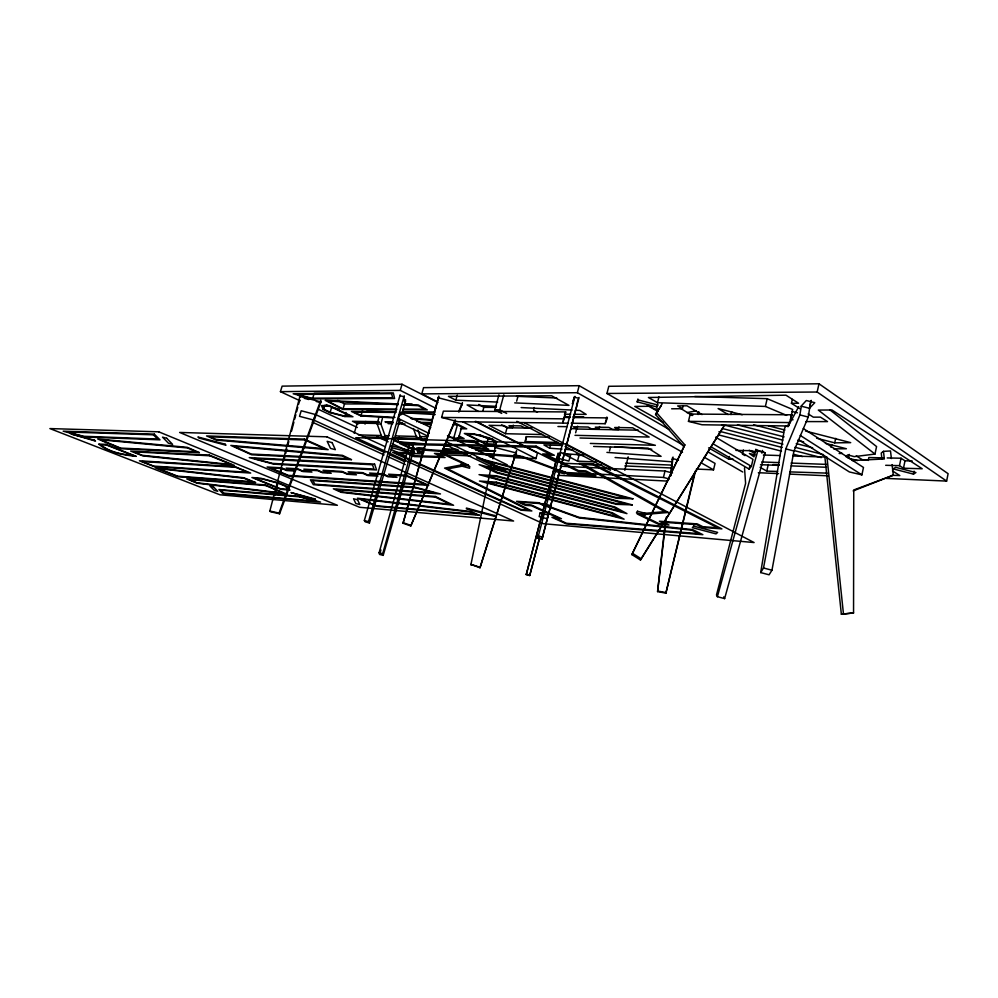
<?xml version="1.0" encoding="UTF-8"?>
<svg xmlns="http://www.w3.org/2000/svg" width="998" height="998" viewBox="0 0 998 998"><rect width="100%" height="100%" fill="white"/><g stroke="black" fill="none" stroke-linecap="round" stroke-linejoin="round"><path stroke-width="1.5" d="M824.747 455.762L841.351 614.219L853.552 612.934L853.752 489.981L893.31 475.185L892.087 464.594M480.013 567.226L470.819 564.369L480.001 567.775L516.59 450.672M495.02 448.227L495.07 447.453L516.378 453.03L516.278 453.803M495.831 444.834L496.118 441.266L489.556 437.96L473.726 433.818L464.344 433.469L486.587 444.522L495.831 444.834L496.605 442.002M695.643 470.52L665.891 593.136L657.582 591.602L665.454 520.894M670.419 476.308L672.477 457.857M657.582 591.602L666.327 517.151M670.955 475.535L673.014 457.034M557.807 442.488L525.285 441.553L526.046 436.65L549.162 437.236M785.838 425.971L784.565 428.342L760.688 572.578L769.084 574.798L771.965 570.22L793.946 450.996L808.255 417.064L810.763 400.996M760.688 572.578L763.507 567.987L785.8 448.888L799.909 414.919L801.307 406.174M788.345 424.088L787.909 426.77L798.712 406.648M885.937 478.391L946.628 481.086L948.1 473.688L818.984 383.781L608.792 386.288L606.946 393.474L668.81 429.252M913.482 474.125L915.902 472.553L895.605 467.314L893.31 468.91L913.482 474.125L914.093 471.181M829.687 409.691L876.568 446.568L874.984 454.065L818.31 410.078L831.958 409.978L922.202 468.761L903.477 468.224L899.485 465.654L901.019 458.232L887.222 457.932M903.477 468.224L904.999 460.814L901.019 458.232M470.844 564.918L491.715 464.095M492.937 458.855L495.519 445.869M798.512 439.669L849.348 471.942L861.91 474.873L863.482 467.463L803.29 428.504M868.223 460.452L868.834 457.533L884.153 457.87M849.261 454.402L848.624 457.321L845.73 456.535L847.764 454.876L854.238 456.635L874.984 454.065M816.626 438.209L834.727 442.863L835.7 438.371M831.047 447.416L831.696 444.472M809.44 408.294L814.792 402.681L806.322 400.51L801.12 406.161L809.44 408.294L811.224 400.36M946.628 481.086L817.15 392.027L818.984 383.781M800.446 409.018L791.439 403.317L792.337 399.35M788.482 425.996L791.925 414.794L690.217 414.058L688.458 421.343L702.006 424.761L788.482 425.996L789.356 422.142M790.915 417.176L792.649 409.479L767.175 398.676L694.745 396.493M777.592 471.468L766.751 471.118L768.273 464.444M761.873 453.192L762.509 450.422M710.776 446.705L749.124 469.097L749.76 466.328M749.124 469.097L751.382 466.34L752.991 459.354L715.628 437.161M791.439 403.317L798.575 403.242L785.975 395.183L648.426 397.491L657.507 402.705L765.391 406.436L767.175 398.676M735.863 450.397L752.018 450.722L755.199 452.007L755.835 449.237M743.385 450.023L742.437 454.127L745.032 455.599M733.293 459.292L728.702 459.18L729.326 456.51M696.417 469.072L713.533 469.821L715.055 463.421L704.289 457.259M730.998 414.582L731.696 411.613M665.891 593.136L694.683 472.815M698.113 414.532L698.8 411.65M560.09 472.204L663.433 477.431L664.992 471.044L672.515 473.002M671.642 408.806L682.42 408.693L683.131 405.774M657.507 402.705L658.942 396.88M637.922 399L637.198 401.882L656.934 406.972L657.645 404.09M624.823 470.308L628.179 456.872M609.529 450.946L610.514 447.092M599.586 426.545L598.925 429.152L595.282 427.156L608.88 427.394L612.51 429.402L618.323 429.514L618.985 426.87M571.218 423.227L605.162 423.713L606.871 417.064M564.519 416.403L565.679 411.925L443.386 411.139L441.603 417.438L457.92 421.705L568.136 423.177M574.948 396.356L537.81 538.109L541.989 539.219L577.306 403.541M575.634 432.77L576.994 427.518M570.656 428.629L576.931 428.753L577.605 426.183M596.105 461.937L577.505 461.151L579.027 455.275L576.357 453.89M274.724 495.307L275.897 490.829M276.683 487.847L277.856 483.369M280.588 472.915L281.76 468.436M283.719 460.976L284.892 456.498M285.678 453.516L286.85 449.038M287.636 446.056L288.809 441.578M291.541 431.124L293.886 422.179M294.672 419.185L295.845 414.706M296.631 411.725L297.803 407.246M298.589 404.265L299.762 399.786M416.802 421.78L417.551 418.898M539.656 537.735L529.713 575.547L526.245 574.611L556.872 457.783M574.187 397.179L572.403 403.99L574.262 397.129L578.528 398.227M579.189 385.677L423.564 387.648L421.78 393.886L577.355 392.713L579.189 385.677L682.769 444.946M529.713 575.547L539.519 538.084M541.989 539.219L579.065 397.429M321.156 401.333L279.602 513.795L270.421 511.725L269.834 511.026L300.448 394.31M562.036 449.125L549.649 448.214L550.434 445.245M565.679 411.925L562.722 423.239L563.858 418.848L441.603 417.438M526.245 574.611L558.156 453.017M514.244 457.708L535.976 458.606L537.473 452.967L475.285 421.418M387.436 439.482L381.76 436.862L377.182 423.975L378.666 418.399M388.896 438.546L385.478 436.974L380.912 424.038L382.396 418.449M534.304 407.521L533.581 410.215L537.46 412.299M525.285 441.553L526.482 437.099M516.665 401.146L518.149 395.695M542.525 434.567L505.437 433.706L489.032 425.335L504.015 425.597L507.645 427.468L512.623 427.556L513.284 425.111M505.437 433.706L507.071 427.718L531.797 428.179M501.72 413.409L494.833 409.816L498.925 394.884M486.587 444.522L488.122 438.883L492.75 439.02M494.833 409.816L499.749 409.841L503.84 394.846M537.81 538.109L538.384 535.963L542.6 537.086M482.82 411.076L483.855 407.346L496.28 407.384M744.508 467.912L745.606 483.381L716.489 594.958L717.375 596.692L724.61 598.613L765.104 452.78L755.948 449.699L753.977 456.847L749.398 453.504L755.037 454.963M717.375 596.692L757.781 450.884L755.948 449.699M414.32 448.052L383.182 555.375L379.614 554.414L379.103 552.78L409.716 443.299M383.182 555.375L382.696 553.74L413.272 444.235M449.262 437.374L453.89 437.498L457.433 424.836L452.805 424.749M453.566 439.469L458.194 439.607L461.712 426.969M514.719 402.88L568.947 405.375L551.644 395.794L448.426 396.356L455.837 400.173L457.259 395.133M576.582 405.076L578.129 399.599M399.911 420.295L369.422 522.952L365.28 521.854L364.357 520.519L400.173 394.734M369.422 522.952L368.524 521.63L404.277 395.807M423.813 452.244L417.601 451.994L418.711 448.127M455.25 420.669L410.802 525.971L403.042 523.214L438.758 396.081M403.042 523.214L438.858 397.054M393.786 440.23L397.778 442.264L399.287 437.024M402.032 384.267L282.122 386.139L280.426 391.653L400.26 390.38L402.032 384.267L437.972 402.493M427.169 435.827L399.312 422.416L398.427 418.561L400.173 412.536L430.787 427.481M405.525 399.624L404.664 402.593L403.454 396.605L399.786 395.657M379.614 554.414L380.912 549.935M354.215 433.307L357.234 423.115L377.269 423.451M396.094 411.762L351.433 411.45L360.927 415.941L362.548 410.452M365.019 424.125L365.804 421.455M401.683 414.345L405.662 400.947M342.863 409.442L344.522 403.928L398.264 403.965L325.173 400.348L342.863 409.442L396.593 409.741M344.846 416.528L352.968 416.752L329.39 405.6L321.493 405.562L323.115 409.392L330.039 412.636L344.846 416.528L346.056 412.461M330.039 412.636L331.66 407.234L339.071 409.168M313.784 420.083L315.48 414.519L301.209 410.764L299.512 416.328L313.784 420.083L385.028 452.68M323.115 409.392L324.338 405.325M312.524 398.838L394.597 398.526L393.324 392.913L293.163 393.773L312.524 398.838L314.208 393.287L379.29 392.713M480.001 567.775L516.49 451.52M279.602 513.795L279.053 513.097L320.745 400.285M605.162 423.713L607.395 417.9L573.289 417.551M410.802 525.971L455.2 419.746M458.818 411.188L462.423 402.631M458.855 412.124L462.461 403.591M637.198 401.882L638.071 399.936L657.919 405.051L656.934 406.972M721.566 424.736L723.999 426.221L640.454 560.003L631.871 554.601L684.84 444.871L656.559 412.673L662.123 403.903M631.871 554.601L684.84 444.871M790.79 417.127L791.925 414.794M683.705 446.593L655.574 414.557L656.559 412.673M640.454 560.003L722.652 428.042M655.574 414.557L661.113 405.837M672.178 459.467L672.727 458.618L678.465 460.115M755.199 452.007L755.885 451.42M891.389 458.531L890.503 450.959L883.467 451.346L881.246 453.03L881.933 459.092M893.31 475.185L853.128 490.916M841.351 614.219L853.552 612.934M687.011 412.623L696.117 410.802M852.23 460.552L884.34 458.968L883.467 451.346M839.118 453.516L842.225 453.379M834.727 442.863L850.695 442.65L805.498 431.024M659.341 408.931L654.725 408.98L649.96 406.273L634.778 406.423L662.959 422.254M833.58 448.863L846.391 448.751L825.421 443.349M606.946 393.474L817.15 392.027M806.01 421.593L827.517 421.605L820.431 417.139L813.32 417.152L808.168 413.896M404.415 403.965L412.087 403.978M329.652 406.261L323.34 406.223L324.787 409.667L330.575 412.374L343.986 415.904L350.435 416.079L326.134 404.614M396.855 409.055L342.738 408.793L327.743 401.071L398.327 404.664M403.042 409.093L424.686 409.192L418.274 405.675L402.93 404.901M402.73 409.779L427.294 409.904L418.436 405.038L404.44 404.34M402.256 411.812L434.604 412.049M395.869 412.436L353.966 412.112L360.839 415.368L394.983 417.401M402.082 412.486L434.666 412.735M564.419 414.22L570.631 414.27M573.738 414.295L586.163 414.395L579.838 410.44L575.21 410.215M565.192 416.665L569.833 416.702M572.914 416.74L583.718 416.84M563.982 417.451L570.182 417.513M688.458 421.343L790.167 422.578M378.791 421.68L352.444 421.268L357.683 423.726M384.991 421.78L392.738 421.892M419.085 422.316L431.485 422.503M379.427 422.304L354.777 421.904L358.681 423.738M385.59 422.404L393.287 422.528M399.462 422.628L402.543 422.678M421.031 422.977L431.81 423.152M388.06 423.639L392.688 423.713M397.316 423.801L405.013 423.925M423.514 424.25L431.223 424.387M557.932 426.52L567.026 426.682M377.182 423.975L380.912 424.038M531.048 427.893L524.586 427.78L520.956 425.884L508.992 425.684L512.623 427.556M598.925 429.152L591.789 429.028L588.159 427.044L573.301 426.782L576.931 428.753M576.619 429.015L638.446 430.175M461.138 428.105L464.22 428.167L454.926 423.526M460.527 428.728L466.74 428.853L454.739 422.865M868.46 459.978L862.584 459.853L856.272 455.899M723.113 425.447L726.207 425.51L782.844 440.13M574.985 435.328L649.162 437.049L632.744 427.805L614.693 427.493L618.323 429.514M579.975 438.01L632.37 439.332L655.374 445.308L590.329 443.436M904.999 460.814L912.209 460.989M885.688 465.293L899.485 465.654M718.884 431.822L721.916 431.909L782.158 447.478M358.394 434.891L381.498 435.527M384.579 435.615L389.208 435.739M395.358 435.901L416.927 436.488M420.008 436.575L427.705 436.787M456.934 437.76L461.525 437.885L458.918 436.6M457.92 438.396L464.107 438.571L458.943 436.026M381.76 436.862L385.478 436.974M416.69 437.86L420.645 437.972L426.371 440.667L422.416 440.542L416.69 437.86L413.471 428.566M362.636 436.85L384.205 437.473M393.462 437.735L418.112 438.446M424.287 438.633L427.369 438.721M772.914 464.581L779.101 464.756M394.422 438.334L420.595 439.095M456.011 440.13L472.952 440.629L488.721 449.225L471.767 447.927M562.548 445.482L543.885 444.908L549.649 448.214M593.648 446.443L648.076 448.127L661.1 456.348L606.921 452.393M763.37 455.013L780.324 455.575M792.662 455.974L826.569 457.096M789.967 471.892L827.093 473.127M892.062 475.298L899.797 475.559L892.437 470.894M424.562 448.177L416.815 447.902L417.601 451.994M443.137 448.863L457.072 449.374M475.647 450.048L495.769 450.784M424.649 448.726L418.536 448.501L419.098 451.533L423.763 451.72M443.012 449.412L458.307 449.973M478.192 450.709L495.008 451.333M761.773 461.962L778.739 462.598M791.065 463.072L826.531 464.394M579.027 455.275L583.68 455.45M760.526 464.681L778.927 465.405M791.202 465.891L826.494 467.276M440.879 452.393L464.22 453.317M482.882 454.053L493.773 454.489M440.879 452.93L467.251 453.978M485.864 454.726L495.17 455.1M513.783 455.849L519.995 456.086L513.97 454.514M516.49 396.331L556.784 398.015M413.322 453.529L422.641 453.915M439.719 454.626L470.769 455.911M489.394 456.672L494.06 456.872M625.559 463.172L672.053 465.118M561.076 463.134L601.52 464.906M624.86 465.929L671.529 467.987M758.343 472.715L778.565 473.613M789.455 474.1L828.365 475.834M455.837 400.173L497.678 402.094M560.103 466.203L664.992 471.044M496.43 406.373L467.076 404.939L478.379 411.401M521.143 407.571L572.116 410.066M557.645 475.285L667.6 481.111M367.189 410.702L395.021 412.274M401.208 412.623L435.228 414.532M410.502 418.337L432.221 419.634M360.927 415.941L393.399 417.9M411.949 419.01L432.047 420.22M614.681 446.655L651.831 449.225M457.87 441.291L477.905 442.75M565.13 449.349L572.864 449.911M582.77 455.063L562.772 453.541L577.505 461.151M615.092 457.508L672.028 461.812M425.759 443.898L397.878 441.777L393.262 439.407M444.347 445.308L447.453 445.545M469.135 447.204L486.176 448.501L472.815 441.228M397.778 442.264L425.522 444.384M444.01 445.794L450.185 446.268M658.094 591.14L666.415 592.675M269.834 511.026L279.053 513.097M690.217 414.058L693.236 414.819M847.976 458.107L857.544 460.515M792.113 411.463L797.452 412.823M799.909 414.919L808.255 417.064M790.379 419.123L793.048 419.809M742.225 414.744L718.111 408.544L728.141 414.557M768.348 425.772L784.939 430.051M753.552 424.824L783.505 432.546M737.472 424.849L784.104 436.862M797.639 440.355L803.652 441.902M796.254 443.586L812.646 447.815M722.727 428.616L782.931 444.16M794.982 447.266L823.575 454.651M794.208 450.585L821.329 457.595M785.8 448.888L793.946 450.996M718.697 434.928L781.471 451.158M793.422 454.252L802.392 456.573M757.781 450.884L765.104 452.78M663.433 477.431L669.458 479.015M560.477 454.938L558.094 454.315L556.784 459.192L559.13 459.804M304.328 398.339L308.794 399.512M316.241 401.458L320.72 402.631L320.333 401.757L299.425 396.281L299.862 397.167M409.804 444.547L412.985 445.382L413.896 449.873M492.688 467.064L502.88 469.746M763.507 567.987L771.965 570.22M364.357 520.519L368.524 521.63M526.358 574.212L529.851 575.147M379.103 552.78L382.696 553.74M402.843 522.565L410.615 525.322M765.391 406.436L786.661 415.38M312.199 422.117L384.143 454.913M388.372 456.847L405.3 464.557M389.22 454.601L404.589 461.637L406.099 456.348L390.767 449.275M315.48 414.519L385.191 446.692M280.426 391.653L300.011 400.772M318.187 409.242L357.359 427.481M376.945 436.6L388.135 441.802M392.339 443.761L407.72 450.921M445.27 444.547L491.241 466.677M398.427 418.561L429.103 433.406M445.832 441.503L505.786 470.507M453.89 437.498L458.194 439.607M447.491 435.627L507.321 464.843M479.801 434.716L488.122 438.883M400.26 390.38L436.263 408.481M462.573 421.705L535.976 458.606M421.78 393.886L437.062 401.645M475.971 421.381L556.572 462.286M501.607 424.911L507.071 427.718M337.723 400.398L344.522 403.928M516.864 421.318L562.323 445.046M565.068 446.493L610.514 470.22M499.749 409.841L506.635 413.446M524.536 422.828L563.097 443.037M565.854 444.472L615.429 470.445M708.58 447.877L728.702 459.18M577.355 392.713L682.52 452.269M701.407 462.96L713.533 469.821M647.278 405.4L657.981 411.475M760.089 467.314L766.751 471.118M749.211 450.26L754.388 453.242M682.42 408.693L677.654 405.936L686.973 405.799L702.031 414.594M707.807 451.795L742.774 472.017M478.84 404.452L483.855 407.346M712.584 443.549L751.382 466.34M680.424 408.307L692.2 415.542M632.744 553.466L641.377 558.892M800.246 435.427L861.91 474.873M723.687 596.879L724.61 598.613M417.888 429.988L420.645 437.972M400.173 412.536L400.747 415.143M438.184 398.726L438.085 397.728L461.912 403.928L461.949 404.914M826.993 457.184L843.41 613.396M494.247 440.954L493.998 444.172L486.612 443.935L467.002 434.167L474.474 434.454L488.758 438.197L494.247 440.954M494.372 515.467L494.322 516.265L466.44 508.868L466.403 508.044L494.372 515.467M540.143 512.885L539.169 516.64L547.129 518.748L548.226 515.018L540.143 512.885M560.514 452.643L558.905 458.469L568.848 461.064L570.631 455.288L560.514 452.643M555.886 469.472L554.913 471.306L564.419 473.801L565.454 471.979L555.886 469.472M542.962 503.591L542.176 505L550.534 507.209L551.358 505.811L542.962 503.591M637.485 511.238L636.45 512.835L645.107 515.205L646.205 513.608L637.485 511.238M693.76 526.133L692.35 527.643L716.053 533.893L717.624 532.408L693.76 526.133M464.781 464.295L444.584 468.099L528.441 510.053L521.143 509.541L396.368 453.292L407.608 453.616L414.232 456.61L445.083 457.521L438.409 454.439L443.811 454.564L464.781 464.295M468.199 465.056L447.79 468.86L531.859 510.976L521.131 510.215L392.513 452.294L407.309 452.705L413.933 455.724L441.104 456.498L434.429 453.416L443.586 453.628L468.199 465.056M664.755 511.65L637.26 513.995L658.393 524.249L668.984 524.998L663.383 522.266L696.754 524.636L702.355 527.431L721.916 528.878L593.062 463.758L579.09 463.309L664.755 511.65M668.273 512.473L640.766 514.793L658.78 523.538L665.03 523.987L659.391 521.23L697.29 523.913L702.916 526.719L717.787 527.805L592.8 464.744L583.306 464.432L668.273 512.473M391.653 393.674L297.254 394.422L311.563 398.165L392.613 397.803L391.653 393.674M536.101 446.156L399.474 443.436L412.186 449.25L522.702 457.346L569.309 474.761L595.968 475.859L585.838 470.869L578.578 470.594L547.129 455.051L554.364 455.25L536.101 446.156M536.026 447.204L403.466 444.459L412.112 448.426L522.366 456.423L568.885 473.825L591.602 474.749L585.639 471.805L578.391 471.53L542.687 453.928L549.91 454.115L536.026 447.204M158.744 431.822L49.9 428.579L219.972 494.796L337.386 505.287L158.744 431.822M326.857 436.825L179.628 432.446L359.617 507.283L513.596 521.043L326.857 436.825M566.041 443.935L355.787 437.685L543.311 523.701L754.101 542.55L566.041 443.935M626.357 497.715L615.704 497.403L495.432 465.792L483.768 460.253L626.357 497.715M632.944 498.8L616.789 498.314L494.235 466.103L476.533 457.72L632.944 498.8M154.328 434.13L63.186 431.186L84.955 436.987L160.004 439.844L154.328 434.13M304.315 439.108L206.549 435.939L216.529 440.13L328.18 449.686L304.315 439.108M153.393 434.829L67.44 431.984L83.52 436.276L157.597 439.045L153.393 434.829M304.777 439.968L209.892 436.825L216.067 439.419L324.338 448.626L304.777 439.968M625.858 503.815L615.442 503.454L497.615 472.441L486.201 467.076L625.858 503.815M632.32 504.888L616.49 504.339L496.43 472.74L479.115 464.594L632.32 504.888M105.825 444.384L98.615 444.035C108.832 452.668 123.303 455.013 136.289 456.36L105.825 444.384M106.599 445.046L100.835 444.759C109.618 452.344 122.218 454.29 133.445 455.599L106.599 445.046M348.028 458.706L251.247 454.053L234.168 446.38L342.451 456.036L348.028 458.706M196.381 451.757L120.571 448.077L100.636 439.806L187.649 447.977L196.381 451.757M351.458 459.654L251.646 454.776L230.825 445.42L342.451 455.338L351.458 459.654M199.351 452.581L121.22 448.726L97.692 438.97L187.3 447.341L199.351 452.581M209.268 455.088L130.651 451.059L142.914 455.899L234.443 465.392L209.268 455.088M374.574 464.095L249.251 457.62L273.814 464.145L376.595 469.958L374.574 464.095M209.879 455.774L133.495 451.82L142.377 455.325L231.199 464.507L209.879 455.774M372.479 464.756L254.365 458.581L272.529 463.396L374.013 469.072L372.479 464.756M281.411 467.825L267.115 466.977L288.834 476.021L428.716 485.34L406.261 475.26L388.521 474.2L393.474 476.408L387.773 476.058L382.833 473.863L369.547 473.064L374.475 475.235L367.514 474.811L362.586 472.653L348.14 471.792L353.055 473.925L346.955 473.563L342.052 471.43L323.015 470.295L327.893 472.391L322.055 472.042L317.189 469.958L303.829 469.16L308.681 471.218L302.469 470.844L297.629 468.786L286.177 468.112L291.004 470.133L286.239 469.846L281.411 467.825M281.873 468.511L270.283 467.812L288.397 475.372L425.173 484.404L406.448 475.996L392.064 475.135L397.004 477.331L387.997 476.782L383.07 474.599L373.027 473.988L377.955 476.158L367.788 475.535L362.873 473.376L351.558 472.703L356.448 474.836L347.279 474.262L342.389 472.154L326.346 471.181L331.224 473.277L322.429 472.74L317.576 470.657L307.11 470.021L311.95 472.091L302.893 471.53L298.053 469.484L289.395 468.96L294.21 470.994L286.688 470.532L281.873 468.511M234.929 466.627L139.408 460.802L154.528 466.702L250.673 473.064L234.929 466.627M235.615 467.289L142.04 461.525L153.754 466.103L247.803 472.279L235.615 467.289M538.658 502.718L516.54 501.295L525.497 505.337L531.373 505.736L557.832 517.775L551.944 517.338L566.39 523.913L702.866 534.666L692.612 529.614L579.065 517.326L538.658 502.718M496.218 475.759L479.028 474.649L626.944 513.621L615.005 507.034L496.218 475.759M497.303 476.632L485.901 475.884L621.317 511.562L613.396 507.196L497.303 476.632M539.107 503.466L520.232 502.256L525.509 504.639L531.41 505.025L561.462 518.711L555.549 518.274L566.527 523.276L698.887 533.643L691.926 530.212L579.239 517.974L539.107 503.466M414.008 486.937L310.428 479.826L313.322 484.679L440.48 493.948L414.008 486.937M496.28 482.184L479.452 481.024L624.112 519.185L612.398 512.797L496.28 482.184M497.328 483.02L486.176 482.246L618.598 517.176L610.838 512.947L497.328 483.02M415.131 487.698L312.773 480.599L314.894 484.192L434.629 492.862L415.131 487.698M252.631 481.735L177.582 476.158L158.208 468.598L244.123 478.291L252.631 481.735M255.538 482.508L178.168 476.72L155.314 467.8L243.786 477.755L255.538 482.508M435.34 496.468L333.332 488.795L341.179 492.338L453.591 505.275L435.34 496.468M435.265 497.116L336.326 489.619L341.179 491.802L450.235 504.314L435.265 497.116M265.306 484.916L186.763 478.915L197.18 483.219L286.351 494.01L265.306 484.916M265.63 485.502L189.358 479.626L196.893 482.745L283.457 493.187L265.63 485.502M287.574 489.332L280.488 488.758L254.927 478.316L262.112 478.928L278.255 483.232L285.416 486.176L287.574 489.332M289.769 490.055L280.9 489.332L251.92 477.506L260.94 478.267L278.816 483.032L287.399 486.562L289.769 490.055M298.539 496.231L218.911 489.519L222.741 493.511L320.583 502.119L298.539 496.231M299.649 496.854L220.945 490.18L223.752 493.124L315.879 501.183L299.649 496.854M476.058 514.407L376.57 505.761L360.69 499.075L470.881 512.099L476.058 514.407M479.402 515.292L376.795 506.335L357.421 498.177L471.019 511.562L479.402 515.292M414.282 451.732L391.054 445.619L391.603 447.64L414.681 453.716L414.282 451.732M332.122 442.638L327.169 441.328L330.488 448.389L335.34 449.674L332.122 442.638M225.161 444.197L197.941 436.974L198.839 438.01L225.972 445.208L225.161 444.197M166.703 438.259L162.524 437.149L168.475 443.249L172.579 444.335L166.703 438.259M357.608 499.823L353.554 498.738L355.799 503.491L359.791 504.551L357.608 499.823M94.448 440.193L70.958 433.93L95.509 441.091L94.448 440.193M314.994 498.975L290.979 492.575L315.443 499.711L314.994 498.975M213.497 486.912L209.942 485.964L214.246 490.355L217.739 491.29L213.497 486.912M469.559 466.365L460.914 464.008L461.014 465.916L469.596 468.262L469.559 466.365"/></g></svg>
